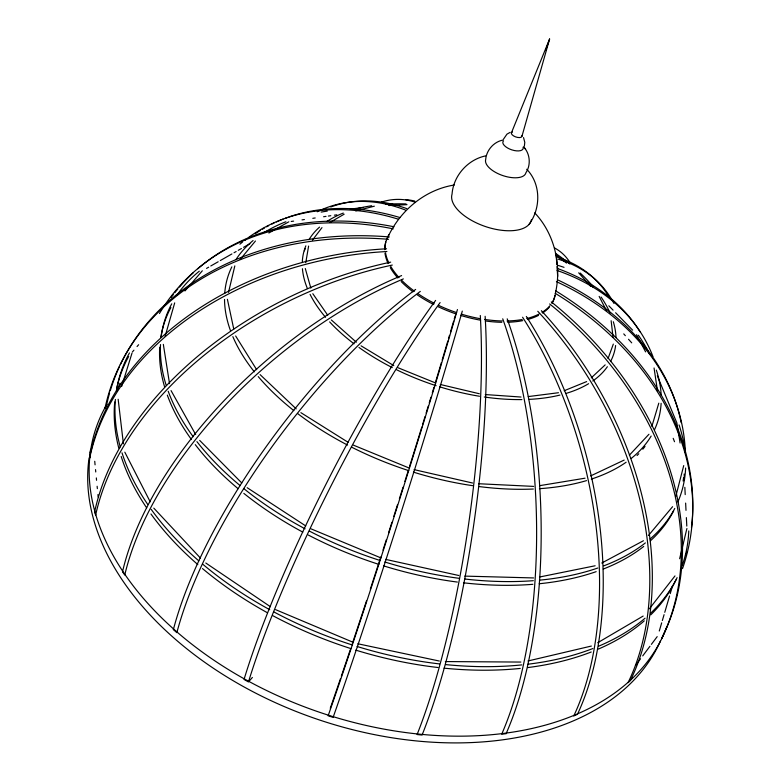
<?xml version="1.0" encoding="UTF-8"?>
<svg xmlns="http://www.w3.org/2000/svg" width="780" height="780" viewBox="0 0 780 780"><rect width="100%" height="100%" fill="white"/><g stroke="black" fill="none" stroke-linecap="round" stroke-linejoin="round"><path stroke-width="1.17" d="M534.729 212.881C554.833 234.117 562.01 265.98 555.184 294.148M305.779 262.636L308.607 246.08M524.355 146.23L524.784 142.36L523.546 137.602M228.511 292.373L234.829 265.902M679.633 558.714L686.917 528.508M675.733 496.577L683.738 465.562M521.927 136.354L549.598 39L511.387 132.922M165.136 336.277L174.691 302.884M659.285 631L661.684 622.83M662.366 620.5L664.082 614.659M664.765 612.329L669.552 595.988M670.234 593.658L672.633 585.487M651.856 426.406L658.798 403.162M121.602 386.558L131.995 353.155M545.63 50.515L549.598 39M608.059 358.527L613.324 344.097M116.873 390.994L119.964 383.194M662.854 636.032L661.596 638.732A300.095 228.121 39.1 0 0 549.666 303.956M386.656 239.83C398.56 211.897 424.008 189.832 454.34 184.996M503.334 139.396L506.942 134.16L510.13 132.356M528.967 224.503C541.037 208.426 541.037 183.856 526.705 169.24M104.959 408.31L106.382 405.776M635.476 665.525L640.546 658.788M642.72 655.892L649.954 646.269M651.398 644.338L657.189 636.636M312.468 240.094L321.984 227.624M649.321 608.858L674.983 575.923M240.172 259.447L255.45 241.02M648.404 535.529L672.584 506.698M132.356 352.004L133.926 350.181M137.056 346.544L138.626 344.731M184.957 290.959L202.322 270.787M249.259 681.047L252.388 677.459M629.353 455.198L648.95 434.255M591.25 377.881L605.163 364.884M630.523 680.375L628.075 682.607A301.509 207.168 59.2 0 0 537.771 311.279M597.694 642.74L643.159 616.054M329.862 222.505L344.165 214.188M206.554 268.388L208.669 267.179M210.775 265.98L218.176 261.768M220.291 260.559L231.913 253.939M234.029 252.74L236.135 251.531M238.251 250.331L241.42 248.518M243.535 247.319L249.873 243.711M268.837 233.015L288.815 221.812M601.78 563.014L643.432 540.745M590.577 475.946L624.185 460.073M573.856 715.865L577.434 714.343A302.601 172.565 74.8 0 0 526.334 316.456M564.164 390.741L586.648 381.586M355.68 210.931L374.351 206.193M485.608 155.893C467.756 159.588 453.365 175.851 452.049 194.103A41.74 20.143 19 0 0 486.584 226.922A41.74 20.143 19 0 0 531.404 219.784M527.972 660.972L591.357 646.054M502.739 140.117C493.584 141.97 486.389 150.374 485.657 159.647A21.177 9.75 19 0 0 503.363 175.763A21.177 9.75 19 0 0 525.925 172.721C530.975 165.204 530.146 154.177 524.121 147.469M539.536 577.015L595.15 565.773M539.624 485.667L585.049 478.189M291.213 221.471L293.611 221.12M302.006 219.892L304.405 219.541M312.799 218.322L315.198 217.971M323.593 216.743L325.991 216.391M328.39 216.041L330.788 215.699M334.386 215.173L336.784 214.822M506.152 733.658L501.676 734.233A304.522 125.58 87.3 0 0 502.739 318.815M528.265 396.581L558.46 392.73M350.298 209.079L363.529 207.49M388.869 205.511L407.014 204.662M445.36 661.567L520.845 662.064M464.753 576.108L533.598 577.941M478.53 483.727L533.647 486.398M485.287 394.553L521.04 397.04M357.825 643.763L439.345 661.04M385.564 559.377L458.767 575.494M414.082 469.628L472.592 483.025M440.29 384.481L479.339 393.744M558.265 265.434L564.038 267.345M398.044 367.75L435.708 383.019M353.398 445.146L409.5 468.166M310.986 528.83L380.981 557.934M275.594 609.648L353.243 642.33M361.072 345.842L393.783 365.615M300.885 412.659L348.085 442.289M247.172 487.705L305.731 525.925M205.803 563.014L270.348 606.664M556.052 254.963L566.495 263.075M173.335 629.567L176.845 632.658A304.853 109.99 -52.5 0 1 420.313 291.408M331.354 319.966L356.343 342.215M260.091 374.615L296.185 408.866M589.875 283.871L593.307 287.284M199.68 440.398L241.78 482.976M608.819 305.789L613.07 310.138M615.615 312.751L632.619 330.145M153.797 508.121L200.509 558.139M523.585 146.893L525.593 149.068M623.746 333.889L625.346 335.683M628.534 339.271L631.722 342.859M578.692 272.825L590.645 286.338M312.819 293.709L327.746 315.247M122.48 571.662L124.751 575.045A303.566 159.744 -40.7 0 1 403.367 278.909M235.657 335.975L256.669 369.691M171.044 390.595L195.653 434.509M636.577 334.698L645.596 351.877M599.157 296.4L606.684 311.123M124.81 452.156L150.208 501.842M657.306 375.814L676.835 422.838L680.092 443.011M673.198 438.321L674.515 441.724M305.292 268.525L310.84 288.113M95.589 515.083L94.653 511.738A301.392 198.344 -26.1 0 1 390.673 262.148M227.399 299.315L233.756 329.014M163.342 344.38L169.523 383.614M654.059 367.975L657.559 391.443M118.16 399.282L123.406 443.849M611.13 320.707L613.041 337.126M94.731 461.273L95.072 464.841M95.531 469.599L95.755 471.978M96.33 477.925L96.554 480.305M97.13 486.252L97.354 488.631M97.929 494.578L98.153 496.957M556.179 255.372L556.842 264.488M556.969 266.584L557.681 276.344M684.167 474.035L684.469 480.09M684.84 487.344L685.21 494.608M685.639 503.081L686 510.344M686.371 517.608L686.8 526.081M521.898 135.671A5.548 2.457 19 0 1 515.375 136.793A5.548 2.457 19 0 1 512.401 131.966M549.325 307.135A88.813 45.903 19 0 1 542.548 313.043M538.463 315.422A88.813 45.903 19 0 1 527.485 319.546M522.717 320.639A88.813 45.903 19 0 1 507.76 322.267M501.833 322.306A88.813 45.903 19 0 1 485.345 320.941M480.587 320.19A88.813 45.903 19 0 1 460.736 315.422M456.144 313.95A88.813 45.903 19 0 1 438.136 306.715M433.768 304.58A88.813 45.903 19 0 1 417.085 294.723M413.039 291.817A88.813 45.903 19 0 1 401.144 281.551M397.81 277.982A88.813 45.903 19 0 1 390.283 267.696M388.011 263.308A88.813 45.903 19 0 1 384.969 253.178M384.706 249.678A88.813 45.903 19 0 1 385.788 241.946M554.931 295.318A88.813 45.903 19 0 1 552.074 303.244M523.117 147.176A10.676 4.787 19 0 1 511.846 149.877A10.676 4.787 19 0 1 503.539 140.809M607.367 366.707A163.205 86.96 19 0 1 592.761 380.991M588.588 383.702A163.205 86.96 19 0 1 565.929 393.452M559.923 395.08A163.205 86.96 19 0 1 529.269 399.36M521.898 399.584A163.205 86.96 19 0 1 484.282 397M479.495 396.26A163.205 86.96 19 0 1 439.608 386.802M436.147 385.71A163.205 86.96 19 0 1 396.649 369.779M392.291 367.604A163.205 86.96 19 0 1 358.995 347.461M354.042 343.805A163.205 86.96 19 0 1 329.657 321.906M325.562 317.294A163.205 86.96 19 0 1 310.069 294.352M307.427 288.581A163.205 86.96 19 0 1 302.425 268.729M302.318 261.612A163.205 86.96 19 0 1 305.857 245.846M308.929 239.752A163.205 86.96 19 0 1 319.546 227.107M326.859 221.51A163.205 86.96 19 0 1 343.307 213.067M353.983 209.489A163.205 86.96 19 0 1 371.69 205.745M385.476 204.262A163.205 86.96 19 0 1 406.048 203.921M555.409 253.246A163.205 86.96 19 0 1 569.79 263.981M580.213 273.058A163.205 86.96 19 0 1 593.483 287.03M601.078 297.034A163.205 86.96 19 0 1 610.096 313.092M613.314 321.74A163.205 86.96 19 0 1 615.995 337.399M615.625 345.54A163.205 86.96 19 0 1 610.516 361.579M304.346 250.838A162.952 87.165 19 0 1 305.214 248.742M651.144 436.049A226.814 126.301 19 0 1 631.147 458.494M626.116 462.238A226.814 126.301 19 0 1 591.347 479.105M586.541 480.607A226.814 126.301 19 0 1 539.448 488.68M533.354 489.021A226.814 126.301 19 0 1 478.764 486.515M472.69 485.677A226.814 126.301 19 0 1 413.4 472.124M408.779 470.652A226.814 126.301 19 0 1 351.868 447.281M347.578 445.087A226.814 126.301 19 0 1 297.755 413.654M293.836 410.611A226.814 126.301 19 0 1 258.238 376.603M254.329 371.836A226.814 126.301 19 0 1 232.849 336.638M230.548 330.837A226.814 126.301 19 0 1 224.533 299.471M224.718 293.426A226.814 126.301 19 0 1 231.845 266.857M235.921 259.652A226.814 126.301 19 0 1 253.081 240.542M264.235 232.528A226.814 126.301 19 0 1 285.87 221.744M321.175 212.082A226.814 126.301 19 0 1 327.288 211.107M638.381 335.234A226.814 126.301 19 0 1 649.672 354.12M656.331 370.11A226.814 126.301 19 0 1 661.167 395.197M661.128 403.319A226.814 126.301 19 0 1 654.498 429.751M645.001 446.423A226.453 126.574 19 0 1 642.808 449.221M638.791 453.755A226.453 126.574 19 0 1 637.065 455.51M674.758 508.443A272.298 159.734 19 0 1 650.14 538.97M645.372 542.899A272.298 159.734 19 0 1 603.72 565.87M597.802 568.015A272.298 159.734 19 0 1 539.467 580.164M533.344 580.681A272.298 159.734 19 0 1 464.909 579.023M458.884 578.282A272.298 159.734 19 0 1 384.813 561.99M380.182 560.527A272.298 159.734 19 0 1 309.426 531.102M305.107 528.83A272.298 159.734 19 0 1 244.013 488.767M240.143 485.608A272.298 159.734 19 0 1 196.921 441.626M193.206 436.722A272.298 159.734 19 0 1 168.217 391.267M166.189 385.291A272.298 159.734 19 0 1 160.514 344.565M161.138 337.243A272.298 159.734 19 0 1 171.727 303.82M177.197 294.86A272.298 159.734 19 0 1 199.29 271.196M679.048 424.915A272.298 159.734 19 0 1 685.172 452.624M685.63 468.029A272.298 159.734 19 0 1 677.869 501.959M673.627 510.939A271.879 160.017 19 0 1 650.364 540.852M643.715 546.458A271.879 160.017 19 0 1 603.271 569.039M596.164 571.652A271.879 160.017 19 0 1 539.185 583.752M532.867 584.317A271.879 160.017 19 0 1 463.495 582.806M457.382 582.065A271.879 160.017 19 0 1 383.497 565.841M378.846 564.369A271.879 160.017 19 0 1 308.217 534.983M302.796 532.116A271.879 160.017 19 0 1 243.828 493.379M238.085 488.68A271.879 160.017 19 0 1 195.263 444.629M191.47 439.559A271.879 160.017 19 0 1 167.32 395.119M164.541 386.656A271.879 160.017 19 0 1 159.715 347.236M160.807 337.331A271.879 160.017 19 0 1 170.888 307.535M683.563 477.457A271.879 160.017 19 0 1 683.124 481.046M549.832 305.828A88.861 45.864 19 0 1 542.042 312.38M538.96 314.106A88.861 45.864 19 0 1 526.763 318.532M522.151 319.517A88.861 45.864 19 0 1 507.029 320.96M502.32 320.97A88.861 45.864 19 0 1 484.624 319.42M479.915 318.64A88.861 45.864 19 0 1 461.204 314.077M456.612 312.595A88.861 45.864 19 0 1 438.584 305.36M434.226 303.235A88.861 45.864 19 0 1 418.49 294.021M414.502 291.223A88.861 45.864 19 0 1 401.573 280.195M399.067 277.563A88.861 45.864 19 0 1 390.702 266.341M388.976 263.123A88.861 45.864 19 0 1 385.554 252.925M385.154 249.502A88.861 45.864 19 0 1 388.986 234.692M555.194 295.201A88.861 45.864 19 0 1 551.938 302.991M666.803 626.691A302.182 196.511 19 0 1 297.706 704.223A302.182 196.511 19 0 1 106.928 404.264M660.514 640.848A301.294 197.008 19 0 1 325.065 721.812A301.294 197.008 19 0 1 89.105 457.88M89.915 452.975A301.294 197.008 19 0 1 90.646 449.339M675.967 579.94A296.361 183.992 19 0 1 650.783 614.835M644.251 620.87A296.361 183.992 19 0 1 598.25 649.126M591.201 652.002A296.361 183.992 19 0 1 527.641 667.582M520.24 668.431A296.361 183.992 19 0 1 444.073 668.158M437.99 667.505A296.361 183.992 19 0 1 355.787 650.13M351.136 648.667A296.361 183.992 19 0 1 272.854 615.703M267.491 612.788A296.361 183.992 19 0 1 202.478 568.562M197.818 564.583A296.361 183.992 19 0 1 150.959 513.981M146.708 507.926A296.361 183.992 19 0 1 121.192 456.505M118.774 448.1A296.361 183.992 19 0 1 114.718 401.963M116.766 388.391A296.361 183.992 19 0 1 128.68 356.499M677.089 577.649A296.81 183.709 19 0 1 650.598 613.216M645.05 618.208A296.81 183.709 19 0 1 598.669 646.181M592.81 648.55A296.81 183.709 19 0 1 527.894 664.219M521.771 664.901A296.81 183.709 19 0 1 445.507 664.57M439.413 663.907A296.81 183.709 19 0 1 357.074 646.474M352.423 645.011A296.81 183.709 19 0 1 273.994 611.998M269.714 609.687A296.81 183.709 19 0 1 202.605 564.096M198.812 560.859A296.81 183.709 19 0 1 151.193 509.359M147.595 504.212A296.81 183.709 19 0 1 122.002 452.819M120.237 446.872A296.81 183.709 19 0 1 115.391 399.448M116.415 390.897A296.81 183.709 19 0 1 129.451 352.94M688.769 530.936A296.81 183.709 19 0 1 682.256 565.354M554.512 247.933A304.717 109.902 -52.5 0 1 570.043 262.626M558.002 259.116A303.449 159.647 -40.7 0 1 613.88 303.361M557.495 257.224A302.971 159.958 -40.7 0 1 608.849 296.731M557.096 270.465A301.909 198.227 -26.2 0 1 652.957 356.596M557.583 268.535A301.304 198.256 -26.2 0 1 640.048 331.793M556.423 281.658A300.407 223.451 -7.5 0 1 685.25 449.611M557.934 279.991A299.744 223.275 -7.5 0 1 681.174 422.643M555.282 293.358A299.608 233.727 15.4 0 1 682.519 568.591M555.711 290.872A298.915 233.454 15.4 0 1 691.46 527.543M686.887 551.635A298.915 233.454 15.4 0 1 685.922 555.184M551.294 301.88A299.423 227.897 39.1 0 1 662.805 636.002M541.349 310.654A300.895 207.129 59.1 0 1 630.484 680.335M522.59 317.236A303.127 172.331 74.8 0 1 573.826 715.825M507.195 318.825A304.142 126.087 87.3 0 1 506.123 733.609M480.295 315.49A305.468 69.742 -82.1 0 1 417.085 734.536L422.068 735.072A305.253 70.473 -82.1 0 0 485.131 316.3M457.45 309.553A305.809 8.707 -72.4 0 1 328.136 715.777L333.109 717.376A305.779 9.535 -72.4 0 0 462.296 311.103M455.14 315.949A297.336 8.453 -72.4 0 1 454.243 319.049M453.628 321.145A297.336 8.453 -72.4 0 1 450.469 331.978M449.485 335.341A297.336 8.453 -72.4 0 1 448.481 338.744M447.808 341.035A297.336 8.453 -72.4 0 1 442.153 360.058M441.421 362.515A297.336 8.453 -72.4 0 1 435.386 382.59M433.963 387.309A297.336 8.453 -72.4 0 1 432.305 392.769M430.96 397.195A297.336 8.453 -72.4 0 1 429.253 402.802M428.21 406.195A297.336 8.453 -72.4 0 1 426.114 413.049M425.051 416.52A297.336 8.453 -72.4 0 1 422.546 424.671M421.824 427.021A297.336 8.453 -72.4 0 1 409.588 466.411M408.115 471.091A297.336 8.453 -72.4 0 1 404.869 481.426M403.046 487.217A297.336 8.453 -72.4 0 1 399.37 498.869M397.517 504.718A297.336 8.453 -72.4 0 1 393.793 516.428M391.921 522.278A297.336 8.453 -72.4 0 1 388.567 532.779M386.334 539.74A297.336 8.453 -72.4 0 1 383 550.105M380.796 556.94A297.336 8.453 -72.4 0 1 370.344 589.095M366.512 600.805A297.336 8.453 -72.4 0 1 352.316 643.627M350.23 649.857A297.336 8.453 -72.4 0 1 341.308 676.211M340.529 678.502A297.336 8.453 -72.4 0 1 330.262 708.24M435.62 300.407A305.477 52.952 -62.8 0 0 244.033 679.448L248.469 681.944A305.633 52.182 -62.8 0 1 440.115 302.581M173.374 629.548A304.512 110.565 -52.5 0 1 415.652 289.419M122.528 571.652A303.079 160.056 -40.7 0 1 401.612 275.584M95.647 515.083A301.987 198.315 -26.2 0 1 392.301 265.064M386.529 248.791A299.793 223.333 -7.5 0 0 90.061 455.11L89.68 458.143A300.456 223.509 -7.5 0 1 386.909 251.521M106.684 404.635A298.925 233.464 15.5 0 1 109.59 393.081M110.263 390.78A298.925 233.464 15.5 0 1 119.301 366.931M120.344 364.718A298.925 233.464 15.5 0 1 389.376 236.935M105.008 408.33A299.618 233.727 15.5 0 1 388.537 239.304M171.103 297.57A299.383 227.857 39.1 0 1 173.297 294.645M174.798 292.724A299.383 227.857 39.1 0 1 177.879 288.922M179.468 287.06A299.383 227.857 39.1 0 1 193.147 272.893M197.74 268.778A299.383 227.857 39.1 0 1 394.046 226.775M159.451 313.502A300.066 228.082 39.2 0 1 393.296 228.862M255.255 233.727A300.817 207.051 59.2 0 1 260.296 230.47M262.363 229.222A300.817 207.051 59.2 0 1 264.449 228.014M266.555 226.834A300.817 207.051 59.2 0 1 268.69 225.683M271.927 224.035A300.817 207.051 59.2 0 1 274.111 222.982M276.315 221.959A300.817 207.051 59.2 0 1 283.033 219.112M285.314 218.244A300.817 207.051 59.2 0 1 287.596 217.405M288.746 217.006A300.817 207.051 59.2 0 1 400.033 217.571M239.918 244.218A301.441 207.09 59.2 0 1 242.648 241.956M244.511 240.493A301.441 207.09 59.2 0 1 246.402 239.05M248.313 237.627A301.441 207.09 59.2 0 1 398.278 219.16M317.226 211.77A303.02 172.234 74.8 0 1 405.376 210.015M330.72 207.002A302.494 172.458 74.8 0 1 406.721 208.601M405.619 199.66A304.005 125.989 87.3 0 1 414.765 201.055M381.225 202.186A304.385 125.482 87.3 0 1 414.97 202.108"/></g></svg>
